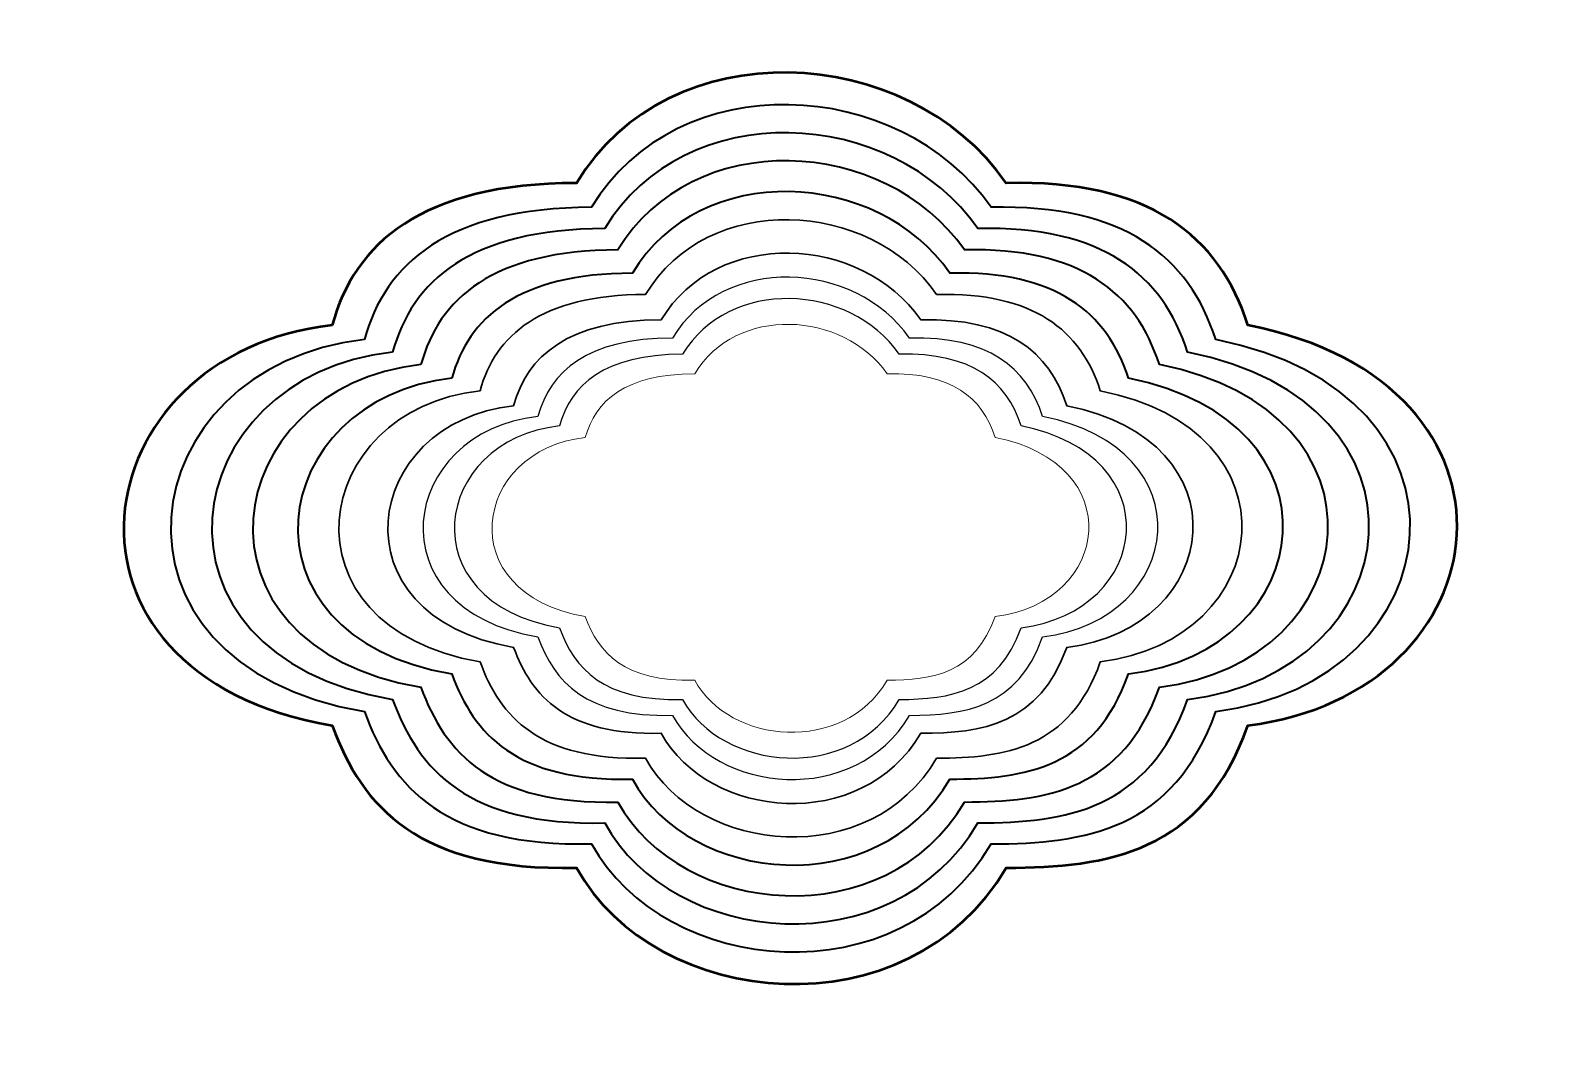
# Model space of a CAD drawing. Header units: centimetres. Extents: x -9.5 to 9.5, y -6.3 to 6.2.
import ezdxf

# ---------------------------------------------------------------- set-up
doc = ezdxf.new("R2010")
doc.units = ezdxf.units.CM
doc.header["$MEASUREMENT"] = 0
doc.layers.add('Layer 1', color=7, linetype='Continuous')

msp = doc.modelspace()

# ---------------------------------------------------------------- linework, layer by layer
at = {"layer": 'Layer 1', "color": 168, "lineweight": 50}
msp.add_open_spline([(-5.73811, 2.54208), (-5.45914, 3.56522), (-4.6213, 4.31791), (-2.67796, 4.32437), (-2.67796, 4.32437), (-1.53268, 6.23655), (1.46759, 6.0986), (2.70251, 4.32437), (2.70251, 4.32437), (4.49441, 4.36652), (5.36928, 3.66357), (5.72903, 2.54208), (5.72903, 2.54208), (9.45635, 1.81266), (8.97575, -2.05928), (5.72903, -2.46848), (5.72903, -2.46848), (5.16381, -4.06072), (3.97515, -4.25022), (2.70251, -4.25077), (2.70251, -4.25077), (1.48122, -6.34115), (-1.70271, -6.03778), (-2.67796, -4.25077), (-2.67796, -4.25077), (-4.65501, -4.29467), (-5.362, -3.49187), (-5.73811, -2.46848), (-5.73811, -2.46848), (-9.51707, -1.82655), (-8.90213, 2.19151), (-5.73811, 2.54208)], degree=3, knots=[0, 0, 0, 0, 0.11111111, 0.11111111, 0.11111111, 0.11111111, 0.22222222, 0.22222222, 0.22222222, 0.22222222, 0.33333333, 0.33333333, 0.33333333, 0.33333333, 0.44444444, 0.44444444, 0.44444444, 0.44444444, 0.55555556, 0.55555556, 0.55555556, 0.55555556, 0.66666667, 0.66666667, 0.66666667, 0.66666667, 0.77777778, 0.77777778, 0.77777778, 0.77777778, 1, 1, 1, 1], dxfattribs=at)
at = {"layer": 'Layer 1', "color": 158, "lineweight": 40}
msp.add_open_spline([(-5.33404, 2.36308), (-5.07471, 3.31417), (-4.29587, 4.01386), (-2.48938, 4.01987), (-2.48938, 4.01987), (-1.42474, 5.7974), (1.36425, 5.66916), (2.51222, 4.01987), (2.51222, 4.01987), (4.17794, 4.05904), (4.9912, 3.4056), (5.32562, 2.36308), (5.32562, 2.36308), (8.79048, 1.68503), (8.34372, -1.91426), (5.32562, -2.29465), (5.32562, -2.29465), (4.8002, -3.77477), (3.69525, -3.95092), (2.51222, -3.95143), (2.51222, -3.95143), (1.37693, -5.89461), (-1.5828, -5.6126), (-2.48938, -3.95143), (-2.48938, -3.95143), (-4.32721, -3.99224), (-4.98441, -3.24597), (-5.33404, -2.29465), (-5.33404, -2.29465), (-8.84689, -1.69793), (-8.27526, 2.0372), (-5.33404, 2.36308)], degree=3, knots=[0, 0, 0, 0, 0.11111111, 0.11111111, 0.11111111, 0.11111111, 0.22222222, 0.22222222, 0.22222222, 0.22222222, 0.33333333, 0.33333333, 0.33333333, 0.33333333, 0.44444444, 0.44444444, 0.44444444, 0.44444444, 0.55555556, 0.55555556, 0.55555556, 0.55555556, 0.66666667, 0.66666667, 0.66666667, 0.66666667, 0.77777778, 0.77777778, 0.77777778, 0.77777778, 1, 1, 1, 1], dxfattribs=at)
at = {"layer": 'Layer 1', "color": 156, "lineweight": 40}
msp.add_open_spline([(-4.98046, 2.20646), (-4.73833, 3.09451), (-4.0111, 3.74783), (-2.32436, 3.75343), (-2.32436, 3.75343), (-1.33028, 5.41314), (1.27385, 5.2934), (2.34573, 3.75343), (2.34573, 3.75343), (3.90105, 3.79001), (4.6604, 3.17987), (4.97264, 2.20646), (4.97264, 2.20646), (8.20784, 1.57335), (7.7907, -1.78737), (4.97264, -2.14255), (4.97264, -2.14255), (4.48205, -3.52456), (3.45033, -3.68904), (2.34573, -3.68952), (2.34573, -3.68952), (1.28569, -5.5039), (-1.47787, -5.24059), (-2.32436, -3.68952), (-2.32436, -3.68952), (-4.04037, -3.72763), (-4.65402, -3.03083), (-4.98046, -2.14255), (-4.98046, -2.14255), (-8.26047, -1.58538), (-7.72673, 1.90218), (-4.98046, 2.20646)], degree=3, knots=[0, 0, 0, 0, 0.11111111, 0.11111111, 0.11111111, 0.11111111, 0.22222222, 0.22222222, 0.22222222, 0.22222222, 0.33333333, 0.33333333, 0.33333333, 0.33333333, 0.44444444, 0.44444444, 0.44444444, 0.44444444, 0.55555556, 0.55555556, 0.55555556, 0.55555556, 0.66666667, 0.66666667, 0.66666667, 0.66666667, 0.77777778, 0.77777778, 0.77777778, 0.77777778, 1, 1, 1, 1], dxfattribs=at)
at = {"layer": 'Layer 1', "color": 154, "lineweight": 40}
msp.add_open_spline([(-4.62689, 2.04984), (-4.40194, 2.87485), (-3.72635, 3.48179), (-2.15933, 3.487), (-2.15933, 3.487), (-1.23582, 5.02889), (1.18346, 4.91766), (2.17925, 3.487), (2.17925, 3.487), (3.62416, 3.52098), (4.3296, 2.95415), (4.61968, 2.04984), (4.61968, 2.04984), (7.62523, 1.46168), (7.2377, -1.66048), (4.61968, -1.99044), (4.61968, -1.99044), (4.16392, -3.27435), (3.20544, -3.42715), (2.17925, -3.4276), (2.17925, -3.4276), (1.19446, -5.11318), (-1.37292, -4.86856), (-2.15933, -3.4276), (-2.15933, -3.4276), (-3.75352, -3.463), (-4.32361, -2.81567), (-4.62689, -1.99044), (-4.62689, -1.99044), (-7.67406, -1.47282), (-7.17821, 1.76716), (-4.62689, 2.04984)], degree=3, knots=[0, 0, 0, 0, 0.11111111, 0.11111111, 0.11111111, 0.11111111, 0.22222222, 0.22222222, 0.22222222, 0.22222222, 0.33333333, 0.33333333, 0.33333333, 0.33333333, 0.44444444, 0.44444444, 0.44444444, 0.44444444, 0.55555556, 0.55555556, 0.55555556, 0.55555556, 0.66666667, 0.66666667, 0.66666667, 0.66666667, 0.77777778, 0.77777778, 0.77777778, 0.77777778, 1, 1, 1, 1], dxfattribs=at)
at = {"layer": 'Layer 1', "color": 152, "lineweight": 35}
msp.add_open_spline([(-4.23965, 1.87831), (-4.03353, 2.63427), (-3.41447, 3.19042), (-1.9786, 3.19519), (-1.9786, 3.19519), (-1.13238, 4.60804), (1.08443, 4.50611), (1.99689, 3.19519), (1.99689, 3.19519), (3.32088, 3.22633), (3.96728, 2.70694), (4.23308, 1.87831), (4.23308, 1.87831), (6.9871, 1.33937), (6.632, -1.5215), (4.23308, -1.82384), (4.23308, -1.82384), (3.81546, -3.0003), (2.9372, -3.14032), (1.99689, -3.14072), (1.99689, -3.14072), (1.09451, -4.68524), (-1.258, -4.46109), (-1.9786, -3.14072), (-1.9786, -3.14072), (-3.43938, -3.17316), (-3.96175, -2.58), (-4.23965, -1.82384), (-4.23965, -1.82384), (-7.03181, -1.34954), (-6.57746, 1.61929), (-4.23965, 1.87831)], degree=3, knots=[0, 0, 0, 0, 0.11111111, 0.11111111, 0.11111111, 0.11111111, 0.22222222, 0.22222222, 0.22222222, 0.22222222, 0.33333333, 0.33333333, 0.33333333, 0.33333333, 0.44444444, 0.44444444, 0.44444444, 0.44444444, 0.55555556, 0.55555556, 0.55555556, 0.55555556, 0.66666667, 0.66666667, 0.66666667, 0.66666667, 0.77777778, 0.77777778, 0.77777778, 0.77777778, 1, 1, 1, 1], dxfattribs=at)
at = {"layer": 'Layer 1', "color": 150, "lineweight": 30}
for points in [[(-3.88608, 1.72168), (-3.69715, 2.41461), (-3.12972, 2.92437), (-1.81358, 2.92875), (-1.81358, 2.92875), (-1.03792, 4.22378), (0.99402, 4.13035), (1.83039, 2.92875), (1.83039, 2.92875), (3.04397, 2.95729), (3.63647, 2.48121), (3.88011, 1.72168), (3.88011, 1.72168), (6.40447, 1.22768), (6.07898, -1.39462), (3.88011, -1.67175), (3.88011, -1.67175), (3.49732, -2.75011), (2.69229, -2.87845), (1.83039, -2.87882), (1.83039, -2.87882), (1.00327, -4.29454), (-1.15307, -4.08908), (-1.81358, -2.87882), (-1.81358, -2.87882), (-3.15254, -2.90856), (-3.63135, -2.36485), (-3.88608, -1.67175), (-3.88608, -1.67175), (-6.4454, -1.237), (-6.02894, 1.48425), (-3.88608, 1.72168)], [(-3.46516, 1.53523), (-3.29669, 2.15311), (-2.79072, 2.60766), (-1.61713, 2.61157), (-1.61713, 2.61157), (-0.92548, 3.76634), (0.88639, 3.68303), (1.63218, 2.61157), (1.63218, 2.61157), (2.71432, 2.63702), (3.24265, 2.2125), (3.4599, 1.53523), (3.4599, 1.53523), (5.71086, 1.09473), (5.42062, -1.24356), (3.4599, -1.49067), (3.4599, -1.49067), (3.11857, -2.45224), (2.40073, -2.56668), (1.63218, -2.56701), (1.63218, -2.56701), (0.89463, -3.8294), (-1.02816, -3.64619), (-1.61713, -2.56701), (-1.61713, -2.56701), (-2.81107, -2.59352), (-3.23803, -2.10871), (-3.46516, -1.49067), (-3.46516, -1.49067), (-5.74729, -1.10301), (-5.37593, 1.32352), (-3.46516, 1.53523)]]:
    msp.add_open_spline(points, degree=3, knots=[0, 0, 0, 0, 0.11111111, 0.11111111, 0.11111111, 0.11111111, 0.22222222, 0.22222222, 0.22222222, 0.22222222, 0.33333333, 0.33333333, 0.33333333, 0.33333333, 0.44444444, 0.44444444, 0.44444444, 0.44444444, 0.55555556, 0.55555556, 0.55555556, 0.55555556, 0.66666667, 0.66666667, 0.66666667, 0.66666667, 0.77777778, 0.77777778, 0.77777778, 0.77777778, 1, 1, 1, 1], dxfattribs=at)
at = {"layer": 'Layer 1', "color": 151, "lineweight": 25}
for points in [[(-3.16197, 1.40092), (-3.00824, 1.96474), (-2.54654, 2.37953), (-1.47563, 2.38309), (-1.47563, 2.38309), (-0.84449, 3.43683), (0.80886, 3.36081), (1.4894, 2.38309), (1.4894, 2.38309), (2.47687, 2.40631), (2.95897, 2.01894), (3.15721, 1.40092), (3.15721, 1.40092), (5.21124, 0.99896), (4.94639, -1.13475), (3.15721, -1.36024), (3.15721, -1.36024), (2.84574, -2.23768), (2.19071, -2.34211), (1.4894, -2.34241), (1.4894, -2.34241), (0.81638, -3.49435), (-0.93819, -3.32717), (-1.47563, -2.34241), (-1.47563, -2.34241), (-2.56511, -2.3666), (-2.95471, -1.92421), (-3.16197, -1.36024), (-3.16197, -1.36024), (-5.24444, -1.0065), (-4.90557, 1.20773), (-3.16197, 1.40092)], [(-2.89258, 1.28159), (-2.75195, 1.79738), (-2.32957, 2.17683), (-1.34989, 2.18009), (-1.34989, 2.18009), (-0.77252, 3.14407), (0.73999, 3.07452), (1.36256, 2.18009), (1.36256, 2.18009), (2.26591, 2.20134), (2.70694, 1.84696), (2.88829, 1.28159), (2.88829, 1.28159), (4.76735, 0.91388), (4.52506, -1.03807), (2.88829, -1.24435), (2.88829, -1.24435), (2.60336, -2.04704), (2.00412, -2.14258), (1.36256, -2.14286), (1.36256, -2.14286), (0.74688, -3.19667), (-0.85823, -3.04373), (-1.34989, -2.14286), (-1.34989, -2.14286), (-2.34656, -2.16499), (-2.70297, -1.76029), (-2.89258, -1.24435), (-2.89258, -1.24435), (-4.79765, -0.92074), (-4.48765, 1.10486), (-2.89258, 1.28159)]]:
    msp.add_open_spline(points, degree=3, knots=[0, 0, 0, 0, 0.11111111, 0.11111111, 0.11111111, 0.11111111, 0.22222222, 0.22222222, 0.22222222, 0.22222222, 0.33333333, 0.33333333, 0.33333333, 0.33333333, 0.44444444, 0.44444444, 0.44444444, 0.44444444, 0.55555556, 0.55555556, 0.55555556, 0.55555556, 0.66666667, 0.66666667, 0.66666667, 0.66666667, 0.77777778, 0.77777778, 0.77777778, 0.77777778, 1, 1, 1, 1], dxfattribs=at)
at = {"layer": 'Layer 1', "color": 254, "lineweight": 20}
msp.add_open_spline([(-2.56829, 1.13793), (-2.44343, 1.5959), (-2.0684, 1.93281), (-1.19854, 1.93571), (-1.19854, 1.93571), (-0.6859, 2.79163), (0.65706, 2.72987), (1.20983, 1.93571), (1.20983, 1.93571), (2.01192, 1.95457), (2.40351, 1.63993), (2.56453, 1.13793), (2.56453, 1.13793), (4.23294, 0.81144), (4.01781, -0.92169), (2.56453, -1.10485), (2.56453, -1.10485), (2.31154, -1.81756), (1.77948, -1.90239), (1.20983, -1.90263), (1.20983, -1.90263), (0.66317, -2.8383), (-0.762, -2.70251), (-1.19854, -1.90263), (-1.19854, -1.90263), (-2.08348, -1.92228), (-2.39994, -1.56294), (-2.56829, -1.10485), (-2.56829, -1.10485), (-4.2598, -0.81752), (-3.98455, 0.98101), (-2.56829, 1.13793)], degree=3, knots=[0, 0, 0, 0, 0.11111111, 0.11111111, 0.11111111, 0.11111111, 0.22222222, 0.22222222, 0.22222222, 0.22222222, 0.33333333, 0.33333333, 0.33333333, 0.33333333, 0.44444444, 0.44444444, 0.44444444, 0.44444444, 0.55555556, 0.55555556, 0.55555556, 0.55555556, 0.66666667, 0.66666667, 0.66666667, 0.66666667, 0.77777778, 0.77777778, 0.77777778, 0.77777778, 1, 1, 1, 1], dxfattribs=at)

doc.saveas('drawing.dxf')
